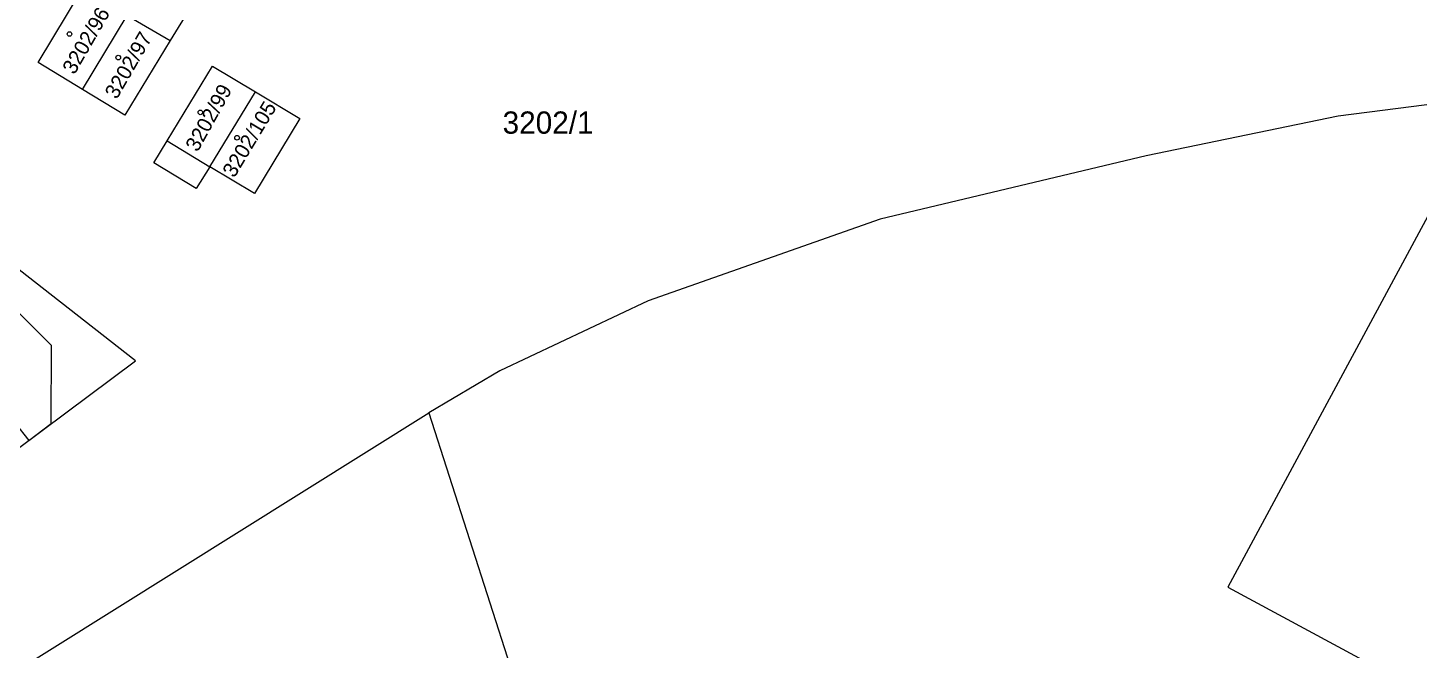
# Model space of a CAD drawing. Extents: x -784124 to -780570, y -980818 to -976926.
# Drawn here: x -782522.7 to -782416.4, y -978335.3 to -978287.7 of the extents above; entities that cross this region are included whole.
import ezdxf
from ezdxf.enums import TextEntityAlignment as Align

# ---------------------------------------------------------------- set-up
doc = ezdxf.new("R2010")
doc.units = 0
doc.header["$LTSCALE"] = 3.138375
doc.header["$MEASUREMENT"] = 0
doc.linetypes.add('0_051C', pattern=[0])
for name, color, linetype in [('18', 1, 'CONTINUOUS'), ('21800', 1, 'CONTINUOUS'), ('21900', 1, 'CONTINUOUS'), ('23700', 1, 'CONTINUOUS'), ('404', 1, 'CONTINUOUS')]:
    doc.layers.add(name, color=color, linetype=linetype)

# ---------------------------------------------------------------- blocks, each defined once
blk = doc.blocks.new('4_02$0')
at = {"layer": '404', "color": 255, "linetype": 'Continuous'}
blk.add_circle((-0.01, 0), 0.175, dxfattribs=at)

msp = doc.modelspace()

# ---------------------------------------------------------------- linework, layer by layer
at = {"layer": '21800', "color": 255, "linetype": 'Continuous'}
msp.add_line((-782512.08, -978296.35), (-782508.82, -978298.33), dxfattribs=at)
at = {"layer": '21900', "color": 3, "linetype": 'Continuous'}
for p, q in [((-782518.56, -978292.43), (-782515.14, -978286.77)), ((-782515.14, -978286.77), (-782511.87, -978288.67)), ((-782508.82, -978298.33), (-782505.35, -978292.6))]:
    msp.add_line(p, q, dxfattribs=at)
for points in [[(-782553.82, -978342.49), (-782514.51, -978313.15), (-782559.59, -978277.89), (-782578.15, -978297.97)], [(-782511.82, -978281.28), (-782508.56, -978283.27), (-782511.87, -978288.67)], [(-782518.56, -978292.43), (-782521.96, -978290.37), (-782518.6, -978284.76)], [(-782511.87, -978288.67), (-782515.34, -978294.38), (-782518.56, -978292.43)], [(-782508.82, -978298.33), (-782509.87, -978300), (-782513.12, -978298.03), (-782512.08, -978296.35), (-782508.62, -978290.63), (-782505.35, -978292.6)], [(-782505.35, -978292.6), (-782501.95, -978294.65), (-782505.43, -978300.38), (-782508.82, -978298.33)], [(-782349.88, -978301.01), (-782357.91, -978297.99), (-782368.06, -978295.3), (-782383.14, -978293.32), (-782391.45, -978292.82), (-782408.06, -978292.6), (-782422.61, -978294.46), (-782437.27, -978297.49), (-782457.61, -978302.32), (-782475.34, -978308.58), (-782486.67, -978313.93), (-782492.1, -978317.14)], [(-782413.63, -978298.17), (-782431.04, -978330.47), (-782414.89, -978339.18)], [(-782534.73, -978348.21), (-782535.4, -978344.22), (-782492.1, -978317.14)], [(-782492.1, -978317.14), (-782481.21, -978351.02), (-782479.83, -978371.78), (-782486.61, -978385.38), (-782519.68, -978427.94)]]:
    msp.add_lwpolyline(points, dxfattribs=at)
at = {"layer": '23700', "color": 255, "linetype": '0_051C'}
msp.add_lwpolyline([(-782525.82, -978315.27), (-782522.67, -978319.24), (-782520.95, -978317.96), (-782520.93, -978311.98), (-782527.41, -978305.56)], dxfattribs=at)

# ---------------------------------------------------------------- block references
at = {"layer": '404', "color": 0, "linetype": 'ByBlock'}
for p in [(-782519.55, -978288.18), (-782515.82, -978289.98), (-782509.55, -978294.17), (-782506.74, -978296.11)]:
    msp.add_blockref('4_02$0', p, dxfattribs=at)

# ---------------------------------------------------------------- texts
at = {"layer": '18', "color": 255, "linetype": 'Continuous'}
for s, rotation, p in [('3202/96', 60, (-782517.51, -978289.13)), ('3202/97', 60, (-782514.27, -978291.01)), ('3202/99', 61, (-782508.13, -978295.01)), ('3202/105', 59, (-782505.03, -978296.68))]:
    msp.add_text(s, height=1.139, rotation=rotation, dxfattribs=at).set_placement(p, align=Align.BOTTOM_CENTER)
msp.add_text('3202/1', height=1.7, dxfattribs=at).set_placement((-782482.98, -978296.31), align=Align.BOTTOM_CENTER)

doc.saveas('drawing.dxf')
